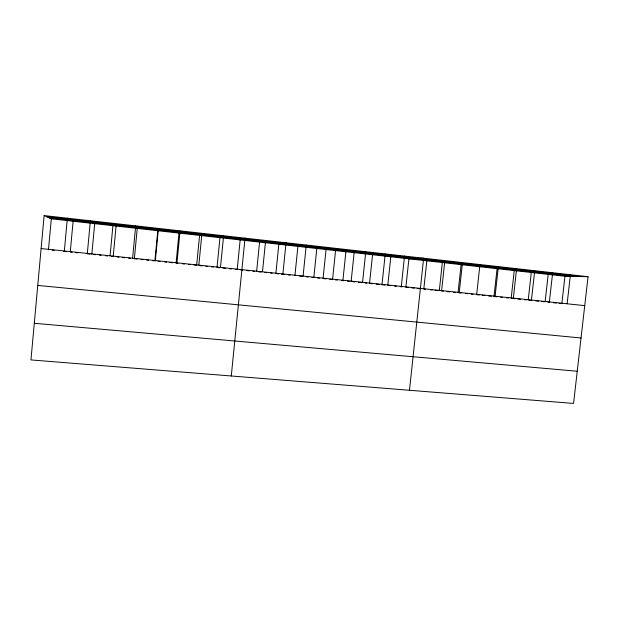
<?xml version="1.0" encoding="UTF-8"?>
<svg xmlns="http://www.w3.org/2000/svg" width="619" height="619" viewBox="0 0 619 619"><rect width="100%" height="100%" fill="white"/><g stroke="black" fill="none" stroke-linecap="round" stroke-linejoin="round"><path stroke-width="0.93" d="M44.127 215.574L30.95 359.925L573.558 403.426L588.05 276.701L44.127 215.574L51.315 218.809L564.954 276.26L588.05 276.701M48.475 249.774L51.315 218.809M64.345 250.997L67.37 218.182M73.112 221.246L70.257 252.065L72.137 252.258M87.333 253.411L90.374 220.766M91.829 254.324L94.692 223.66M110.089 255.802L113.145 223.327M116.07 226.051L113.192 256.568L111.335 256.374M132.613 258.162L135.685 225.858M137.248 228.419L134.354 258.788L137.209 259.09M154.905 260.506L158 228.372M155.315 260.986L158.216 230.763M178.992 233.092L176.075 263.168L177.947 263.361M176.98 262.827L180.083 230.848M196.641 265.319L199.573 235.39M198.838 265.118L201.949 233.309M217.021 267.462L219.962 237.673M220.472 267.393L223.606 235.738M231.282 375.988L245.039 238.153L240.157 239.932L237.201 269.575L235.282 269.373M256.614 271.617L259.578 242.106M262.487 271.803L265.644 240.466M275.857 273.629L278.829 244.257M282.883 273.946L286.048 242.756M294.923 275.633L297.909 246.393M303.086 276.066L306.266 245.031M316.82 248.505L313.825 277.614L311.937 277.42M323.103 278.171L326.29 247.283M332.558 279.579L335.56 250.602M342.926 280.252L346.122 249.511M351.128 281.529L354.138 252.684M362.564 282.31L365.775 251.716M369.528 283.456L372.553 254.742M382.024 284.353L385.242 253.906M387.773 285.374L390.806 256.784M401.305 286.38L404.532 256.073M409.469 390.272L423.644 258.224L408.904 258.804L405.863 287.27L408.695 287.564M426.839 260.808L423.791 289.15L425.663 289.352M439.335 290.373L442.585 260.351M444.628 262.796L441.571 291.015L443.428 291.209M458.091 292.346L461.348 262.464M462.254 264.77L459.197 292.864L461.031 293.058M479.942 264.553L476.669 294.698L479.4 294.984M497.072 268.669L493.993 296.516L496.856 296.818M495.092 296.23L498.365 266.619M511.17 298.319L514.257 270.588M513.344 298.141L516.625 268.669M528.208 300.107L531.295 272.492M531.435 300.045L534.723 270.704M545.099 301.879L548.194 274.387M549.363 301.925L552.659 272.724M564.954 276.26L561.851 303.635L559.058 303.341M567.128 303.79L570.432 274.72M34.293 323.288L577.241 371.245M37.751 285.421L581.04 337.997M41.117 248.559L584.738 305.639M52.267 250.177L54.163 250.378M63.633 251.368L66.473 251.662M75.882 252.653L77.762 252.854M87.14 253.836L89.956 254.13M93.686 254.517L95.543 254.719M99.257 255.105L101.114 255.299M105.764 255.786L107.621 255.98M117.037 256.97L118.964 257.171M122.81 257.574L124.736 257.775M128.582 258.185L130.508 258.386M141.024 259.485L142.927 259.686M146.742 260.088L148.645 260.289M152.452 260.684L154.363 260.885M158.147 261.28L160.035 261.481M164.747 261.976L166.635 262.177M169.467 262.471L172.299 262.766M182.62 263.849L184.485 264.05M188.23 264.437L190.095 264.638M193.84 265.025L195.705 265.226M199.419 265.613L202.196 265.907M205.903 266.294L207.76 266.487M211.458 266.874L213.315 267.068M217.981 267.563L219.9 267.764M222.786 268.066L225.672 268.367M229.517 268.77L231.436 268.971M240.899 269.961L242.749 270.163M246.447 270.549L249.225 270.836M252.916 271.223L254.765 271.416M258.448 271.803L261.195 272.097M264.862 272.476L266.696 272.67M270.356 273.056L272.19 273.25M276.809 273.73L278.72 273.931M281.575 274.232L284.438 274.534M288.253 274.929L290.156 275.13M299.65 276.128L302.482 276.422M306.266 276.825L308.154 277.018M317.57 278.008L319.443 278.202M323.188 278.596L326.004 278.89M329.749 279.285L331.622 279.478M335.343 279.873L337.2 280.067M341.843 280.554L343.7 280.747M347.414 281.142L349.271 281.336M352.969 281.722L354.803 281.916M358.486 282.303L361.248 282.589M364.931 282.976L366.773 283.169M370.487 283.556L372.414 283.765M376.251 284.167L379.13 284.469M382.016 284.771L384.894 285.073M388.724 285.475L390.628 285.676M394.442 286.071L396.346 286.272M400.153 286.674L402.056 286.868M411.527 287.866L414.359 288.16M417.191 288.462L420.015 288.756M430.344 289.839L432.217 290.032M435.018 290.326L437.826 290.621M447.135 291.603L449.92 291.889M453.626 292.284L455.483 292.478M465.635 293.538L467.469 293.731M471.152 294.118L472.986 294.311M482.139 295.271L484.878 295.557M488.523 295.944L491.262 296.23M500.678 297.221L502.582 297.414M506.404 297.816L508.307 298.018M512.122 298.42L514.962 298.714M517.801 299.016L520.633 299.31M524.425 299.712L526.312 299.906M529.144 300.207L531.961 300.501M535.714 300.896L538.53 301.19M541.346 301.484L544.163 301.778M547.892 302.173L549.749 302.366M553.471 302.753L556.264 303.047M46.603 216.689L580.142 276.546M49.04 217.787L572.296 276.399"/></g></svg>
